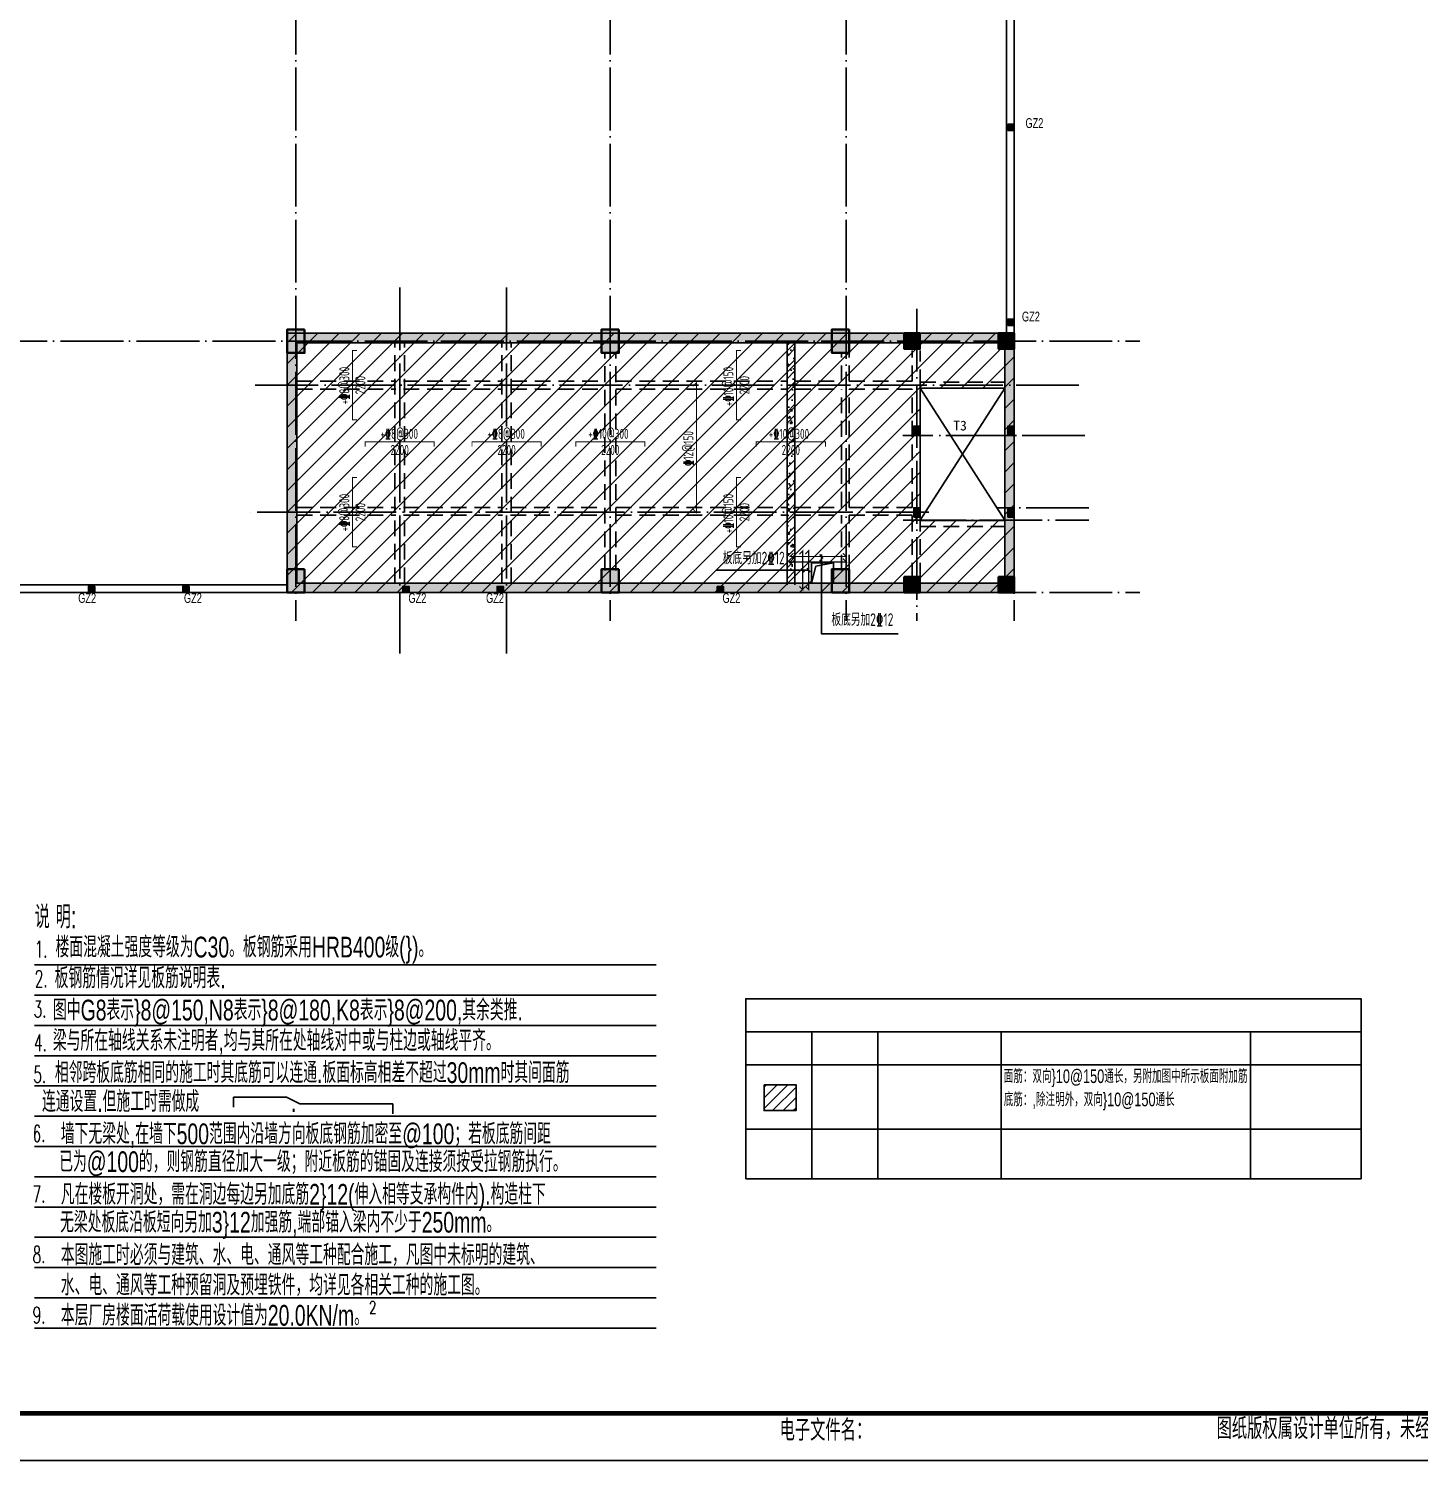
# Model space of a CAD drawing. Extents: x -695511 to 885008, y -751583 to -95266.
# Drawn here: x -337138 to -292898, y -429086 to -383545 of the extents above; entities that cross this region are included whole.
import ezdxf
from ezdxf.enums import TextEntityAlignment as Align

# ---------------------------------------------------------------- set-up
doc = ezdxf.new("R2010")
doc.units = 0
doc.header["$LTSCALE"] = 1000
doc.header["$MEASUREMENT"] = 0
doc.linetypes.add('DOTE', pattern=[2.42, 2, -0.2, 0.02, -0.2])
doc.linetypes.add('线型3', pattern=[750, 500, -250])
for name, color, linetype in [('13', 13, 'Continuous'), ('14', 1, 'Continuous'), ('3T_GLASS', 5, 'Continuous'), ('_0', 7, 'Continuous'), ('DOTE', 1, 'Continuous'), ('FSK_FREIN', 2, 'Continuous'), ('FSK_FTEXT', 4, 'Continuous'), ('FSK_ZREIN', 1, 'Continuous'), ('FSK_ZTEXT', 3, 'Continuous'), ('GZ', 211, 'Continuous'), ('PUB_HACTH', 8, 'Continuous'), ('PUB_HATCH', 8, 'Continuous'), ('PUB_TAB', 7, 'Continuous'), ('PUB_TITLE', 4, 'Continuous'), ('SEDOTE', 40, 'DOTE'), ('TEXT', 7, 'Continuous'), ('TZ', 11, 'Continuous'), ('WALL', 4, 'Continuous'), ('填充', 8, 'Continuous')]:
    doc.layers.add(name, color=color, linetype=linetype)
for name, color, linetype, lineweight in [('BEAM', 4, 'Continuous', 25), ('BEAM-DASH', 4, '线型3', 25), ('砼柱', 2, 'Continuous', 35)]:
    doc.layers.add(name, color=color, linetype=linetype, lineweight=lineweight)
doc.styles.add('_HZTXT', font='gs_txt.shx', dxfattribs={"width": 0.8, "bigfont": 'HZTXT.shx'})
doc.styles.add('BW_Rein', font='Tssdeng.shx', dxfattribs={"width": 0.7, "bigfont": 'hztxt.shx'})
doc.styles.add('D-7', font='romand', dxfattribs={"bigfont": 'HZTXT.SHX'})
doc.styles.add('GS_Rein', font='GS_TXT.shx', dxfattribs={"width": 0.7, "bigfont": 'GS_HZTXT.shx'})
doc.styles.add('HT', font='simhei.ttf', dxfattribs={"width": 0.7})
doc.styles.add('HZ', font='simplex.shx', dxfattribs={"width": 0.8, "bigfont": '1hztxt.shx'})
doc.styles.add('hztxt', font='romand_pkpm', dxfattribs={"bigfont": 'gbcbig'})
doc.styles.add('hztxt0', font='romans.shx', dxfattribs={"bigfont": 'gbcbig0.shx'})
doc.styles.get("Standard").update_dxf_attribs({"font": 'gbenor.shx', "bigfont": 'gbcbig.shx'})
doc.styles.add('宋体', font='simsun.ttc')
doc.styles.add('样式 1', font='GS_TXT.shx', dxfattribs={"width": 0.7, "height": 375, "bigfont": 'yjkchn.shx'})
pattern_1 = [(45, (0, 0), (-176.776695, 176.776695), []), (50, (0, 0), (717.2602, -62.75213), [75, -825]), (355, (0, 0), (-138.75133, 752.19213), [60, -660]), (100.4514, (59.8, -5.2), (578.5094, 689.43954), [63.7402, -701.1421]), (46.1842, (0, 200), (1067.24105, -165.519), [112.5, -1237.5]), (96.6356, (88.9, 186.2), (934.6627, 974.1179), [95.6103, -1051.713]), (351.1842, (0, 200), (934.662, 974.1186), [90, -990]), (21, (100, 150), (596.90705, -402.6189), [75, -825]), (326, (100, 150), (243.3153, 725.15005), [60, -660]), (71.4514, (149.74, 116.45), (840.2226, 322.5305), [63.7402, -701.1421]), (37.5, (0, 0), (12.159855, 332.89385), [0, -652, 0, -670, 0, -662.5]), (7.5, (0, 0), (263.06954, 394.41171), [0, -382, 0, -637, 0, -252.5]), (327.5, (-223, 0), (533.82244, -22.55487), [0, -250, 0, -780, 0, -1035]), (317.5, (-323, 0), (583.18617, 100.10498), [0, -325, 0, -518, 0, -735])]

# ---------------------------------------------------------------- blocks, each defined once
blk = doc.blocks.new('zw')
at = {"layer": 'DOTE', "linetype": 'DOTE'}
for p, q in [((-100223, -1007232), (-100223, -1049032)), ((-90223, -1007232), (-90223, -1049032)), ((-82723, -1007232), (-82723, -1049032)), ((-77373, -1007232), (-77373, -1049032)), ((-80471, -1039103), (-80471, -1049032)), ((-187573, -1040132), (-73373, -1040132)), ((-187573, -1048132), (-73373, -1048132))]:
    blk.add_line(p, q, dxfattribs=at)
blk = doc.blocks.new('1fmb')
at = {"layer": 'PUB_HATCH'}
h = blk.add_hatch(dxfattribs=at)
h.set_pattern_fill('钢筋混凝土', color=256, scale=100)
h.set_pattern_definition(pattern_1)
h.paths.add_polyline_path([(-100498, -807894), (-77373, -807894), (-77373, -799644), (-100498, -799644)])
h.paths.add_polyline_path([(-77673, -799944), (-77673, -807594), (-100198, -807594), (-100198, -799944)], flags=16)
h.paths.add_polyline_path([(-84348, -807594), (-84348, -799944), (-84598, -799944), (-84598, -807594)], flags=0)
h = blk.add_hatch(dxfattribs=at)
h.set_pattern_fill('钢筋混凝土', color=256, scale=100)
h.set_pattern_definition(pattern_1)
h.paths.add_polyline_path([(-84348, -807594), (-84348, -799944), (-84598, -799944), (-84598, -807594)])
at = {"layer": '_0'}
blk.add_lwpolyline([(-83823, -807594), (-83687, -807055), (-83123, -806944)], dxfattribs=at)
blk.add_lwpolyline([(-83823, -807594), (-83123, -807594), (-83123, -806944), (-83823, -806944)], close=True, dxfattribs=at)
at = {"layer": 'BEAM'}
for p, q in [((-77623, -799694), (-77623, -788194)), ((-77373, -799694), (-77373, -788194)), ((-80371, -805434), (-80371, -801194)), ((-80371, -801394), (-77673, -801394)), ((-80371, -805594), (-77673, -805594)), ((-109973, -807644), (-100498, -807644)), ((-109973, -807894), (-100498, -807894))]:
    blk.add_line(p, q, dxfattribs=at)
at = {"layer": 'BEAM-DASH', "ltscale": 0.001}
for p, q in [((-97073, -807594), (-97073, -799944)), ((-96773, -807594), (-96773, -799944)), ((-93673, -807594), (-93673, -799944)), ((-93373, -807594), (-93373, -799944)), ((-90398, -807194), (-90398, -800294)), ((-90048, -807194), (-90048, -800294)), ((-82873, -801169), (-82873, -800294)), ((-82623, -801169), (-82623, -800294)), ((-80621, -801169), (-80621, -800194)), ((-80371, -801294), (-80371, -800194)), ((-100198, -801169), (-97048, -801169)), ((-100198, -801419), (-97048, -801419)), ((-96798, -801169), (-93673, -801169)), ((-96798, -801419), (-93673, -801419)), ((-93373, -801169), (-90398, -801169)), ((-93373, -801419), (-90398, -801419)), ((-90048, -801169), (-84598, -801169)), ((-90048, -801419), (-84598, -801419)), ((-84348, -801169), (-82873, -801169)), ((-84348, -801419), (-82873, -801419)), ((-82873, -805184), (-82873, -801419)), ((-82623, -801169), (-80621, -801169)), ((-82623, -801419), (-80621, -801419)), ((-82623, -805184), (-82623, -801419)), ((-80621, -805184), (-80621, -801419)), ((-80371, -801194), (-77673, -801194)), ((-100198, -805184), (-97048, -805184)), ((-100198, -805434), (-97048, -805434)), ((-96798, -805184), (-93648, -805184)), ((-96798, -805434), (-93648, -805434)), ((-93398, -805184), (-90398, -805184)), ((-93398, -805434), (-90398, -805434)), ((-90048, -805184), (-84598, -805184)), ((-90048, -805434), (-84598, -805434)), ((-84348, -805184), (-82873, -805184)), ((-84348, -805434), (-82873, -805434)), ((-82873, -807194), (-82873, -805434)), ((-82623, -805184), (-80621, -805184)), ((-82623, -807194), (-82623, -805434)), ((-82623, -805434), (-80621, -805434)), ((-80621, -807444), (-80621, -805434)), ((-80371, -807444), (-80371, -805234)), ((-80371, -805794), (-77673, -805794))]:
    blk.add_line(p, q, dxfattribs=at)
at = {"layer": 'WALL', "color": 6}
for p, q in [((-84598, -807644), (-84598, -799944)), ((-84348, -807644), (-84348, -799944))]:
    blk.add_line(p, q, dxfattribs=at)
for points in [[(-100498, -799644), (-77373, -799644), (-77373, -807894), (-100498, -807894)], [(-100198, -799944), (-77673, -799944), (-77673, -807594), (-100198, -807594)]]:
    blk.add_lwpolyline(points, close=True, dxfattribs=at)
blk = doc.blocks.new('1fcol')
at = {"layer": '填充'}
h = blk.add_hatch(color=256, dxfattribs=at)
h.dxf.hatch_style = 1
h.paths.add_polyline_path([(-129118, -894888), (-129668, -894888), (-129668, -895638), (-129118, -895638)])
h = blk.add_hatch(color=256, dxfattribs=at)
h.dxf.hatch_style = 1
h.paths.add_polyline_path([(-119118, -894888), (-119668, -894888), (-119668, -895638), (-119118, -895638)])
h = blk.add_hatch(color=256, dxfattribs=at)
h.dxf.hatch_style = 1
h.paths.add_polyline_path([(-111793, -894888), (-112343, -894888), (-112343, -895638), (-111793, -895638)])
h = blk.add_hatch(color=256, dxfattribs=at)
h.dxf.hatch_style = 1
h.paths.add_polyline_path([(-109543, -895013), (-110043, -895013), (-110043, -895513), (-109543, -895513)])
h = blk.add_hatch(color=256, dxfattribs=at)
h.dxf.hatch_style = 1
h.paths.add_polyline_path([(-106543, -895013), (-107043, -895013), (-107043, -895513), (-106543, -895513)])
h = blk.add_hatch(color=256, dxfattribs=at)
h.dxf.hatch_style = 1
h.paths.add_polyline_path([(-129118, -902513), (-129668, -902513), (-129668, -903263), (-129118, -903263)])
h = blk.add_hatch(color=256, dxfattribs=at)
h.dxf.hatch_style = 1
h.paths.add_polyline_path([(-119118, -902513), (-119668, -902513), (-119668, -903263), (-119118, -903263)])
h = blk.add_hatch(color=256, dxfattribs=at)
h.dxf.hatch_style = 1
h.paths.add_polyline_path([(-111793, -902513), (-112343, -902513), (-112343, -903263), (-111793, -903263)])
h = blk.add_hatch(color=256, dxfattribs=at)
h.dxf.hatch_style = 1
h.paths.add_polyline_path([(-109541, -902763), (-110041, -902763), (-110041, -903263), (-109541, -903263)])
h = blk.add_hatch(color=256, dxfattribs=at)
h.dxf.hatch_style = 1
h.paths.add_polyline_path([(-106543, -902763), (-107043, -902763), (-107043, -903263), (-106543, -903263)])
at = {"layer": '砼柱', "lineweight": 35}
for points in [[(-129118, -894888), (-129668, -894888), (-129668, -895638), (-129118, -895638)], [(-119118, -894888), (-119668, -894888), (-119668, -895638), (-119118, -895638)], [(-111793, -894888), (-112343, -894888), (-112343, -895638), (-111793, -895638)], [(-109543, -895013), (-110043, -895013), (-110043, -895513), (-109543, -895513)], [(-106543, -895013), (-107043, -895013), (-107043, -895513), (-106543, -895513)], [(-129118, -902513), (-129668, -902513), (-129668, -903263), (-129118, -903263)], [(-119118, -902513), (-119668, -902513), (-119668, -903263), (-119118, -903263)], [(-111793, -902513), (-112343, -902513), (-112343, -903263), (-111793, -903263)], [(-109541, -902763), (-110041, -902763), (-110041, -903263), (-109541, -903263)], [(-106543, -902763), (-107043, -902763), (-107043, -903263), (-106543, -903263)]]:
    blk.add_lwpolyline(points, close=True, dxfattribs=at)
blk = doc.blocks.new('1fgzz')
at = {"layer": 'GZ'}
h = blk.add_hatch(color=256, dxfattribs=at)
h.dxf.hatch_style = 1
h.paths.add_polyline_path([(-76282, -655001), (-76282, -654801), (-76482, -654801), (-76482, -655001)])
h = blk.add_hatch(color=256, dxfattribs=at)
h.dxf.hatch_style = 1
h.paths.add_polyline_path([(-76282, -661201), (-76282, -661001), (-76482, -661001), (-76482, -661201)])
h = blk.add_hatch(color=256, dxfattribs=at)
h.dxf.hatch_style = 1
h.paths.add_polyline_path([(-105532, -669701), (-105532, -669501), (-105732, -669501), (-105732, -669701)])
h = blk.add_hatch(color=256, dxfattribs=at)
h.dxf.hatch_style = 1
h.paths.add_polyline_path([(-102532, -669701), (-102532, -669501), (-102732, -669501), (-102732, -669701)])
h = blk.add_hatch(color=256, dxfattribs=at)
h.dxf.hatch_style = 1
h.paths.add_polyline_path([(-95532, -669701), (-95532, -669501), (-95732, -669501), (-95732, -669701)])
h = blk.add_hatch(color=256, dxfattribs=at)
h.dxf.hatch_style = 1
h.paths.add_polyline_path([(-92532, -669701), (-92532, -669501), (-92732, -669501), (-92732, -669701)])
h = blk.add_hatch(color=256, dxfattribs=at)
h.dxf.hatch_style = 1
h.paths.add_polyline_path([(-85532, -669701), (-85532, -669501), (-85732, -669501), (-85732, -669701)])
for points in [[(-76282, -655001), (-76282, -654801), (-76482, -654801), (-76482, -655001), (-76282, -655001)], [(-76282, -661201), (-76282, -661001), (-76482, -661001), (-76482, -661201), (-76282, -661201)], [(-105532, -669701), (-105532, -669501), (-105732, -669501), (-105732, -669701), (-105532, -669701)], [(-102532, -669701), (-102532, -669501), (-102732, -669501), (-102732, -669701), (-102532, -669701)], [(-95532, -669701), (-95532, -669501), (-95732, -669501), (-95732, -669701), (-95532, -669701)], [(-92532, -669701), (-92532, -669501), (-92732, -669501), (-92732, -669701), (-92532, -669701)], [(-85532, -669701), (-85532, -669501), (-85732, -669501), (-85732, -669701), (-85532, -669701)]]:
    blk.add_lwpolyline(points, dxfattribs=at)
blk = doc.blocks.new('弘吉车间2')
at = {"layer": '14'}
h = blk.add_hatch(dxfattribs=at)
h.set_pattern_fill('ANSI31', color=256, scale=100, angle=135, style=0)
h.set_pattern_definition([(180, (-226475.39, -78017.824), (-3e-15, -12.5), [])])
edge = h.paths.add_edge_path()
edge.add_line((-9011, 2855), (-9011, 2773))
edge.add_line((-9011, 2773), (-9152, 2773))
edge.add_line((-9152, 2773), (-9152, 3084))
edge.add_arc((-9062, 3084), 90, 90, 180, ccw=False)
edge.add_line((-9062, 3174), (-8271, 3174))
edge.add_arc((-8271, 3084), 90, 0, 90, ccw=False)
edge.add_line((-8181, 3084), (-8181, 2768))
edge.add_line((-8181, 2768), (-8311, 2768))
edge.add_line((-8311, 2768), (-8311, 2862))
edge.add_line((-8311, 2862), (-8282, 2862))
edge.add_line((-8282, 2862), (-8268, 2862))
edge.add_line((-8268, 2862), (-8268, 3074))
edge.add_line((-8268, 3074), (-9055, 3074))
edge.add_line((-9055, 3074), (-9055, 2855))
edge.add_line((-9055, 2855), (-9011, 2855))
h.paths.add_polyline_path([(-8629, 2622), (-8629, 3030), (-8321, 3030), (-8321, 2942), (-8535, 2942), (-8535, 2855), (-8362, 2855), (-8362, 2525), (-8542, 2525), (-8542, 2442), (-8320, 2442), (-8320, 2365), (-8628, 2365), (-8628, 2526), (-8697, 2526), (-8697, 2365), (-9006, 2365), (-9006, 2442), (-8784, 2442), (-8784, 2525), (-8963, 2525), (-8963, 2855), (-8790, 2855), (-8790, 2942), (-9004, 2942), (-9004, 3030), (-8697, 3030), (-8697, 2622)])
h.paths.add_polyline_path([(-8874, 2772), (-8776, 2772), (-8776, 2616), (-8874, 2616)], flags=16)
h.paths.add_polyline_path([(-8452, 2772), (-8549, 2772), (-8549, 2616), (-8452, 2616)], flags=16)
edge = h.paths.add_edge_path()
edge.add_line((-9011, 2525), (-9011, 2607))
edge.add_line((-9011, 2607), (-9152, 2607))
edge.add_line((-9152, 2607), (-9152, 2296))
edge.add_arc((-9062, 2296), 90, 180, 270)
edge.add_line((-9062, 2206), (-8271, 2206))
edge.add_arc((-8271, 2296), 90, 270, 360)
edge.add_line((-8181, 2296), (-8181, 2612))
edge.add_line((-8181, 2612), (-8311, 2612))
edge.add_line((-8311, 2612), (-8311, 2518))
edge.add_line((-8311, 2518), (-8282, 2518))
edge.add_line((-8282, 2518), (-8268, 2518))
edge.add_line((-8268, 2518), (-8268, 2306))
edge.add_line((-8268, 2306), (-9055, 2306))
edge.add_line((-9055, 2306), (-9055, 2525))
edge.add_line((-9055, 2525), (-9011, 2525))
for p, q in [((-9300, 29320), (-9300, 0)), ((-9300, 29320), (0, 29320)), ((-9300, 24820), (0, 24820)), ((-9300, 20320), (0, 20320)), ((-9300, 18320), (0, 18320)), ((-9300, 16320), (0, 16320)), ((-9300, 15320), (0, 15320)), ((-9300, 14320), (0, 14320)), ((-9300, 13320), (0, 13320)), ((-9300, 12320), (0, 12320)), ((-9300, 11320), (0, 11320)), ((-9300, 10320), (0, 10320)), ((-9300, 9320), (0, 9320)), ((-9300, 8320), (0, 8320)), ((-9300, 7320), (0, 7320)), ((-9300, 6320), (0, 6320)), ((-9300, 5320), (0, 5320)), ((-9300, 4320), (0, 4320)), ((-9300, 3320), (0, 3320)), ((-9300, 3320), (0, 3320))]:
    blk.add_line(p, q, dxfattribs=at)
for points in [[(-9300, 0), (0, 0), (0, 29320), (-9300, 29320)], [(-8874, 2772), (-8776, 2772), (-8776, 2616), (-8874, 2616)], [(-8452, 2772), (-8549, 2772), (-8549, 2616), (-8452, 2616)]]:
    blk.add_lwpolyline(points, close=True, dxfattribs=at)
for points in [[(-9011, 2855), (-9011, 2773), (-9152, 2773), (-9152, 3084, -0.414214), (-9062, 3174), (-8271, 3174, -0.414214), (-8181, 3084), (-8181, 2768), (-8311, 2768), (-8311, 2862), (-8282, 2862), (-8268, 2862), (-8268, 3074), (-9055, 3074), (-9055, 2855)], [(-9011, 2525), (-9011, 2607), (-9152, 2607), (-9152, 2296, 0.414214), (-9062, 2206), (-8271, 2206, 0.414214), (-8181, 2296), (-8181, 2612), (-8311, 2612), (-8311, 2518), (-8282, 2518), (-8268, 2518), (-8268, 2306), (-9055, 2306), (-9055, 2525)]]:
    blk.add_lwpolyline(points, format="xyb", close=True, dxfattribs=at)
blk.add_lwpolyline([(-8629, 2622), (-8629, 2622), (-8629, 3030), (-8321, 3030), (-8321, 2942), (-8535, 2942), (-8535, 2855), (-8362, 2855), (-8362, 2525), (-8542, 2525), (-8542, 2442), (-8320, 2442), (-8320, 2365), (-8628, 2365), (-8628, 2526), (-8697, 2526), (-8697, 2365), (-9006, 2365), (-9006, 2442), (-8784, 2442), (-8784, 2525), (-8963, 2525), (-8963, 2855), (-8790, 2855), (-8790, 2942), (-9004, 2942), (-9004, 3030), (-8697, 3030), (-8697, 2622), (-8629, 2622)], dxfattribs=at)
at = {"layer": '13', "color": 7, "style": '_HZTXT', "width": 0.85}
for s, height, p in [('佛山市天地元一净化设备有限公司', 417.91, (-6694, 19336)), ('净化智能装备总部项目-', 417.91, (-6750, 18616)), ('2号车间', 417.9, (-2815, 18616)), ('佛山市天地元一净化设备有限公司', 417.91, (-6282, 17179)), ('结 施', 400, (-6198, 14522)), ('GS-  /32', 400, (-6198, 13522)), ('第 1 版', 400, (-6198, 12522)), ('2025.09', 400, (-6166, 11522)), ('AT-FS25023E', 400, (-6166, 3522))]:
    blk.add_text(s, height=height, dxfattribs=at).set_placement(p)
at = {"layer": '13', "style": 'hztxt', "width": 0.7}
for s, p in [('建筑工程甲级设计证书号：A144002161', (-8015, 1568)), ('市政工程乙级设计证书号：A244002168', (-8015, 1144)), ('城乡规划编制乙级证书编号：粤自资规乙字23440110', (-8015, 639)), ('电话 Tel：020-84214629', (-8015, 159))]:
    blk.add_text(s, height=350, rotation=359.9997, dxfattribs=at).set_placement(p)
at = {"layer": '14'}
for s, height, style, width, p in [('注册章', 350, '宋体', 0.82, (-9173, 24949)), ('工程设计出图专用章', 350, '宋体', 0.82, (-9173, 20449)), ('项', 350, '宋体', 0.82, (-9176, 19220)), ('目', 350, '宋体', 0.82, (-8632, 19220)), ('名', 350, '宋体', 0.82, (-8081, 19220)), ('称', 350, '宋体', 0.82, (-7542, 19220)), ('兴', 350, '宋体', 0.82, (-9176, 17220)), ('建', 350, '宋体', 0.82, (-8632, 17220)), ('单', 350, '宋体', 0.82, (-8081, 17220)), ('位', 350, '宋体', 0.82, (-7542, 17220)), ('图      名', 350, '宋体', 0.82, (-9176, 15566)), ('图      别', 350, '宋体', 0.82, (-9176, 14566)), ('图      号', 350, '宋体', 0.82, (-9176, 13566)), ('版  本  号', 350, '宋体', 0.82, (-9176, 12566)), ('日      期', 350, '宋体', 0.82, (-9176, 11566)), ('制      图', 350, '宋体', 0.82, (-9176, 10566)), ('设      计', 350, '宋体', 0.82, (-9176, 9566)), ('专业负责人', 350, '宋体', 0.82, (-9176, 8566)), ('项目负责人', 350, '宋体', 0.82, (-9176, 7566)), ('专业校对人', 350, '宋体', 0.82, (-9149, 6566, -24845)), ('审  核  人', 350, '宋体', 0.82, (-9149, 5566, -24845)), ('审  定  人', 350, '宋体', 0.82, (-9149, 4566, -24845)), ('设  计  号', 350, '宋体', 0.82, (-9149, 3566, -24845)), ('广州亚泰建筑设计院有限公司', 480, 'HT', 0.8, (-8033, 2612))]:
    blk.add_text(s, height=height, dxfattribs=dict(at, style=style, width=width)).set_placement(p)
at = {"layer": '14', "width": 0.8}
blk.add_text('GUANGZHOU ASIA TOP ARCHITECTURAL DESIGNINSTITUTE CO.,LTD', height=198, rotation=359.9997, dxfattribs=at).set_placement((-7987, 2124, -24845))
at = {"layer": '14', "style": 'hztxt0'}
for s, p in [('电子文件名：', (-24105, -584)), ('图纸版权属设计单位所有，未经许可，外人及外单位不得翻印复制作为其他工程之用。', (-14838, -548))]:
    blk.add_text(s, height=450, rotation=359.9997, dxfattribs=at).set_placement(p)

msp = doc.modelspace()

# ---------------------------------------------------------------- hatches: boundary and pattern name
at = {"layer": 'PUB_HACTH'}
h = msp.add_hatch(dxfattribs=at)
h.set_pattern_fill('ANSI31', color=256, scale=300)
h.set_pattern_definition([(45, (-228411.9, 311110.2), (-336.7596, 336.7596), [])])
h.paths.add_polyline_path([(-328909.8, -393234.8), (-305784.8, -393234.8), (-305784.8, -401484.8), (-328909.8, -401484.8)])
h.paths.add_polyline_path([(-308782.7, -394984.8), (-306084.8, -394984.8), (-306084.8, -399184.8), (-308782.7, -399184.8)], flags=16)
h.paths.add_polyline_path([(-312234.8, -400584.8), (-311534.8, -400584.8), (-311534.8, -401184.8), (-312234.8, -401184.8)], flags=16)
at = {"layer": 'PUB_TAB'}
h = msp.add_hatch(dxfattribs=at)
h.set_pattern_fill('ANSI31', color=256, scale=150)
h.set_pattern_definition([(45, (-185454.03, 673866.4), (-168.3798, 168.3798), [])])
h.paths.add_polyline_path([(-313740.8, -417138.3), (-312726, -417138.3), (-312726, -417961.1), (-313740.8, -417961.1)])
at = {"layer": 'TZ'}
h = msp.add_hatch(color=256, dxfattribs=at)
h.dxf.hatch_style = 1
h.paths.add_polyline_path([(-308982.7, -396484.8), (-308782.7, -396484.8), (-308782.7, -396184.8), (-308982.7, -396184.8)])
h = msp.add_hatch(color=256, dxfattribs=at)
h.dxf.hatch_style = 1
h.paths.add_polyline_path([(-305984.8, -396484.8), (-305784.8, -396484.8), (-305784.8, -396184.8), (-305984.8, -396184.8)])
h = msp.add_hatch(color=256, dxfattribs=at)
h.dxf.hatch_style = 1
h.paths.add_polyline_path([(-308982.7, -399084.8), (-308782.7, -399084.8), (-308782.7, -398784.8), (-308982.7, -398784.8)])
h = msp.add_hatch(color=256, dxfattribs=at)
h.dxf.hatch_style = 1
h.paths.add_polyline_path([(-305984.8, -399084.8), (-305784.8, -399084.8), (-305784.8, -398784.8), (-305984.8, -398784.8)])

# ---------------------------------------------------------------- linework, layer by layer
for p, q in [((-308782.7, -394984.8), (-306084.8, -399184.8)), ((-306084.8, -394984.8), (-308782.7, -399184.8))]:
    msp.add_line(p, q)
at = {"layer": 'FSK_FREIN', "const_width": 30}
for points in [[(-326689.4, -395984.8), (-326839.4, -395984.8), (-326839.4, -393784.8), (-326689.4, -393784.8)], [(-314473.4, -395984.8), (-314623.4, -395984.8), (-314623.4, -393784.8), (-314473.4, -393784.8)], [(-326434.8, -396840.8), (-326434.8, -396690.8), (-324234.8, -396690.8), (-324234.8, -396840.8)], [(-323034.8, -396840.8), (-323034.8, -396690.8), (-320834.8, -396690.8), (-320834.8, -396840.8)], [(-319734.8, -396840.8), (-319734.8, -396690.8), (-317534.8, -396690.8), (-317534.8, -396840.8)], [(-313991.9, -396840.8), (-313991.9, -396690.8), (-311791.9, -396690.8), (-311791.9, -396840.8)], [(-326689.4, -400024.8), (-326839.4, -400024.8), (-326839.4, -397824.8), (-326689.4, -397824.8)], [(-314473.4, -400024.8), (-314623.4, -400024.8), (-314623.4, -397824.8), (-314473.4, -397824.8)]]:
    msp.add_lwpolyline(points, dxfattribs=at)
at = {"layer": 'FSK_ZREIN'}
for points, const_width in [([(-316001.1, -398835.6), (-315895.1, -398941.7), (-315895.1, -394809.8), (-316001.1, -394915.9)], 30), ([(-311239, -400231.2), (-311132.9, -400337.3), (-312915.9, -400337.3), (-312809.8, -400231.2)], 37.5), ([(-312619, -400258.9), (-312512.9, -400152.8), (-312512.9, -401393.8), (-312619, -401287.7)], 37.5), ([(-312431.5, -400258.9), (-312325.4, -400152.8), (-312325.4, -401393.8), (-312431.5, -401287.7)], 37.5), ([(-311239, -400402.7), (-311132.9, -400508.8), (-312915.9, -400508.8), (-312809.8, -400402.7)], 37.5)]:
    msp.add_lwpolyline(points, dxfattribs=dict(at, const_width=const_width))
at = {"layer": 'FSK_ZTEXT'}
for points in [[(-311965.4, -400275.3), (-311877.4, -400399.8)], [(-311921.4, -400272.3), (-311921.4, -402795.2), (-309472.4, -402795.2)], [(-312556.9, -400711), (-312468.9, -400835.5)], [(-312369.4, -400711), (-312281.4, -400835.5)], [(-311965.4, -400440.5), (-311877.4, -400565)], [(-312325.4, -400773.3), (-315265.4, -400773.3)]]:
    msp.add_lwpolyline(points, dxfattribs=at)
at = {"layer": 'PUB_TAB'}
for points in [[(-314327.6, -420129.3), (-294753.2, -420129.3), (-294753.2, -414402.2), (-314327.6, -414402.2)], [(-313740.8, -417138.3), (-312726, -417138.3), (-312726, -417961.1), (-313740.8, -417961.1)]]:
    msp.add_lwpolyline(points, close=True, dxfattribs=at)
for points in [[(-314327.6, -415452.2), (-294753.2, -415452.2)], [(-312227.6, -415452.2), (-312227.6, -420129.3)], [(-310127.6, -415452.2), (-310127.6, -420129.3)], [(-306203.8, -415452.2), (-306203.8, -420129.3)], [(-298269, -415452.2), (-298269, -420129.3)], [(-314327.6, -416502.2), (-294753.2, -416502.2)], [(-314327.6, -418554.3), (-294753.2, -418554.3)], [(-314327.6, -420129.3), (-294753.2, -420129.3)], [(-314327.6, -420129.3), (-294753.2, -420129.3)]]:
    msp.add_lwpolyline(points, dxfattribs=at)
at = {"layer": 'PUB_TITLE'}
msp.add_lwpolyline([(-433242.5, -429086), (-275592.5, -429086), (-275592.5, -339986), (-433242.5, -339986)], close=True, dxfattribs=at)
at = {"layer": 'PUB_TITLE', "const_width": 150}
msp.add_lwpolyline([(-429492.5, -427586), (-277092.5, -427586), (-277092.5, -341486), (-429492.5, -341486)], close=True, dxfattribs=at)
at = {"layer": 'SEDOTE', "linetype": 'DOTE'}
for points in [[(-325334.8, -391776.6), (-325334.8, -403424.2)], [(-321934.8, -391776.6), (-321934.8, -403424.2)], [(-303728.9, -394884.8), (-330073.1, -394884.8)], [(-303536.9, -396484.8), (-309328.4, -396484.8)], [(-308504.9, -398924.8), (-330073.1, -398924.8)], [(-303410.9, -398784.8), (-306339.4, -398784.8)], [(-309313.9, -399184.8), (-303408.4, -399184.8)]]:
    msp.add_lwpolyline(points, dxfattribs=at)
at = {"layer": 'TEXT', "color": 6}
for p, q in [((-330624.8, -417531.9), (-330624.8, -417848.7)), ((-330624.8, -417531.9), (-328935.2, -417531.9)), ((-328935.2, -417531.9), (-328512.8, -417743.1)), ((-328512.8, -417743.1), (-325556, -417743.1)), ((-325556, -417743.1), (-325556, -418068.2))]:
    msp.add_line(p, q, dxfattribs=at)
at = {"layer": 'TEXT', "color": 2}
for points in [[(-336949.8, -413328.8), (-317173.8, -413328.8)], [(-336949.8, -414291.1), (-317173.8, -414291.1)], [(-336949.8, -414291.1), (-317173.8, -414291.1)], [(-336949.8, -414291.1), (-317173.8, -414291.1)], [(-336949.8, -415253.4), (-317173.8, -415253.4)], [(-336949.8, -416215.8), (-317173.8, -416215.8)], [(-336949.8, -416215.8), (-317173.8, -416215.8)], [(-336949.8, -416215.8), (-317173.8, -416215.8)], [(-336949.8, -417178.1), (-317173.8, -417178.1)], [(-336949.8, -417178.1), (-317173.8, -417178.1)], [(-336949.8, -418140.4), (-317173.8, -418140.4)], [(-336949.8, -418140.4), (-317173.8, -418140.4)], [(-336949.8, -418140.4), (-317173.8, -418140.4)], [(-336949.8, -418140.4), (-317173.8, -418140.4)], [(-336949.8, -419102.7), (-317173.8, -419102.7)], [(-336949.8, -420065), (-317173.8, -420065)], [(-336949.8, -421027.3), (-317173.8, -421027.3)], [(-336949.8, -421989.6), (-317173.8, -421989.6)], [(-336949.8, -422951.9), (-317173.8, -422951.9)], [(-336949.8, -423914.3), (-317173.8, -423914.3)], [(-336949.8, -424876.6), (-317173.8, -424876.6)]]:
    msp.add_lwpolyline(points, dxfattribs=at)
at = {"layer": 'TZ'}
for points in [[(-308982.7, -396484.8), (-308782.7, -396484.8), (-308782.7, -396184.8), (-308982.7, -396184.8)], [(-305984.8, -396484.8), (-305784.8, -396484.8), (-305784.8, -396184.8), (-305984.8, -396184.8)], [(-308982.7, -399084.8), (-308782.7, -399084.8), (-308782.7, -398784.8), (-308982.7, -398784.8)], [(-305984.8, -399084.8), (-305784.8, -399084.8), (-305784.8, -398784.8), (-305984.8, -398784.8)]]:
    msp.add_lwpolyline(points, close=True, dxfattribs=at)

# ---------------------------------------------------------------- block references
for name, p in [('zw', (-228411.9, 646646.7)), ('1fcol', (-199242.1, 501778))]:
    msp.add_blockref(name, p)
at = {"layer": '3T_GLASS'}
msp.add_blockref('1fmb', (-228411.9, 406408.7), dxfattribs=at)
at = {"layer": '_0', "xscale": 1.5, "yscale": 1.5, "zscale": 1.5}
msp.add_blockref('弘吉车间2', (-277092.5, -427586), dxfattribs=at)
at = {"layer": 'GZ'}
msp.add_blockref('1fgzz', (-229503.2, 268215.8), dxfattribs=at)

# ---------------------------------------------------------------- texts
at = {"color": 2, "style": '宋体'}
msp.add_text('T3', height=312.5, dxfattribs=at).set_placement((-307719.6, -396420.2), align=Align.BOTTOM_LEFT)
at = {"style": 'GS_Rein', "width": 0.7}
for s, height, p in [('说 明:', 720, (-336944.4, -412161.6)), ('楼面混凝土强度等级为C30。板钢筋采用HRB400级(})。', 660, (-336282.3, -413089.1)), ('图中G8表示}8@150,N8表示}8@180,K8表示}8@200,其余类推.', 660, (-336362.9, -415093)), ('梁与所在轴线关系未注明者,均与其所在处轴线对中或与柱边或轴线平齐。', 660, (-336366.8, -416062.3)), ('相邻跨板底筋相同的施工时其底筋可以连通.板面标高相差不超过30mm时其间面筋', 660, (-336302.4, -417081.8)), ('   连通设置.但施工时需做成                 .', 660, (-337227.1, -418002)), ('墙下无梁处,在墙下500范围内沿墙方向板底钢筋加密至@100；若板底筋间距', 660, (-336113.2, -419029)), ('已为@100的，则钢筋直径加大一级；附近板筋的锚固及连接须按受拉钢筋执行。', 660, (-336164.8, -419916.1)), ('凡在楼板开洞处，需在洞边每边另加底筋2}12(伸入相等支承构件内).构造柱下', 660, (-336113.2, -420953.6)), ('无梁处板底沿板短向另加3}12加强筋,端部锚入梁内不少于250mm。', 660, (-336136.6, -421840.8)), ('本图施工时必须与建筑、水、电、通风等工种配合施工，凡图中未标明的建筑、', 660, (-336113.2, -422878.3)), ('水、电、通风等工种预留洞及预埋铁件，均详见各相关工种的施工图。', 660, (-336113.2, -423840.6))]:
    msp.add_text(s, height=height, dxfattribs=at).set_placement(p)
at = {"color": 4, "style": 'GS_Rein', "width": 0.7}
for s, p in [('板钢筋情况详见板筋说明表.', (-336309.7, -414068.9)), ('本层厂房楼面活荷载使用设计值为20.0KN/m。', (-336113.2, -424802.9))]:
    msp.add_text(s, height=660, dxfattribs=at).set_placement(p)
at = {"color": 2, "style": 'GS_Rein', "width": 0.7}
for s, p in [('面筋：双向}10@150通长，另附加图中所示板面附加筋', (-306118.3, -417083.5)), ('底筋：,除注明外，双向}10@150通长', (-306118.3, -417823.8))]:
    msp.add_text(s, height=434.043, dxfattribs=at).set_placement(p)
at = {"layer": 'FSK_FTEXT', "style": 'BW_Rein', "width": 0.7}
for s, p in [('+%%1328@300', (-326935.4, -394301.3)), ('+%%13210@150', (-314719.4, -394301.3)), ('+%%1328@300', (-326935.4, -398341.3)), ('+%%13210@150', (-314719.4, -398341.3))]:
    msp.add_text(s, height=320, rotation=90, dxfattribs=at).set_placement(p, align=Align.RIGHT)
for p in [(-326743.4, -394884.8), (-314527.4, -394884.8), (-326743.4, -398924.8), (-314527.4, -398924.8)]:
    msp.add_text('2200', height=320, rotation=90, dxfattribs=at).set_placement(p, align=Align.TOP_CENTER)
for s, p in [('+%%1328@300', (-324751.3, -396594.8)), ('+%%1328@300', (-321351.3, -396594.8)), ('+%%13210@300', (-318051.3, -396594.8)), ('+%%13210@300', (-312308.4, -396594.8))]:
    msp.add_text(s, height=320, dxfattribs=at).set_placement(p, align=Align.RIGHT)
for p in [(-325334.8, -396786.8), (-321934.8, -396786.8), (-318634.8, -396786.8), (-312891.9, -396786.8)]:
    msp.add_text('2200', height=320, dxfattribs=at).set_placement(p, align=Align.TOP_CENTER)
at = {"layer": 'FSK_ZTEXT', "style": 'BW_Rein', "width": 0.7}
msp.add_text('%%13212@150', height=320, rotation=90, dxfattribs=at).set_placement((-315991.1, -397452.8))
for p in [(-315055, -400703.4), (-311600, -402661.9)]:
    msp.add_text('板底另加2%%13212', height=400, dxfattribs=at).set_placement(p, align=Align.BOTTOM_LEFT)
at = {"layer": 'GZ', "style": '样式 1', "width": 0.7}
for p in [(-305427.7, -386799.1), (-305539.7, -392952.6), (-335559.7, -401906.1), (-332196.7, -401906.1), (-325056.7, -401906.1), (-322587.2, -401906.1), (-315066.7, -401906.1)]:
    msp.add_text('GZ2', height=312.5, dxfattribs=at).set_placement(p, align=Align.BOTTOM_LEFT)
at = {"layer": 'TEXT'}
for s, height, style, width, p in [('1.', 528, 'D-7', 0.6, (-336944, -413089.8)), ('2.', 528, 'D-7', 0.6, (-336941.7, -414031.1)), ('3.', 528, 'D-7', 0.6, (-336977.3, -414997.7)), ('4.', 528, 'D-7', 0.6, (-336967.2, -416066.2)), ('5.', 528, 'D-7', 0.6, (-336987.9, -417075.2)), ('6.', 528, 'D-7', 0.6, (-337009.5, -418956.5)), ('7.', 528, 'D-7', 0.6, (-337009.5, -420881.1)), ('8.', 528, 'D-7', 0.6, (-337009.5, -422805.8)), ('9.', 528, 'D-7', 0.6, (-337009.5, -424730.4)), ('2', 396, 'HZ', 0.7, (-326310.8, -424418.1))]:
    msp.add_text(s, height=height, dxfattribs=dict(at, style=style, width=width)).set_placement(p)

doc.saveas('drawing.dxf')
